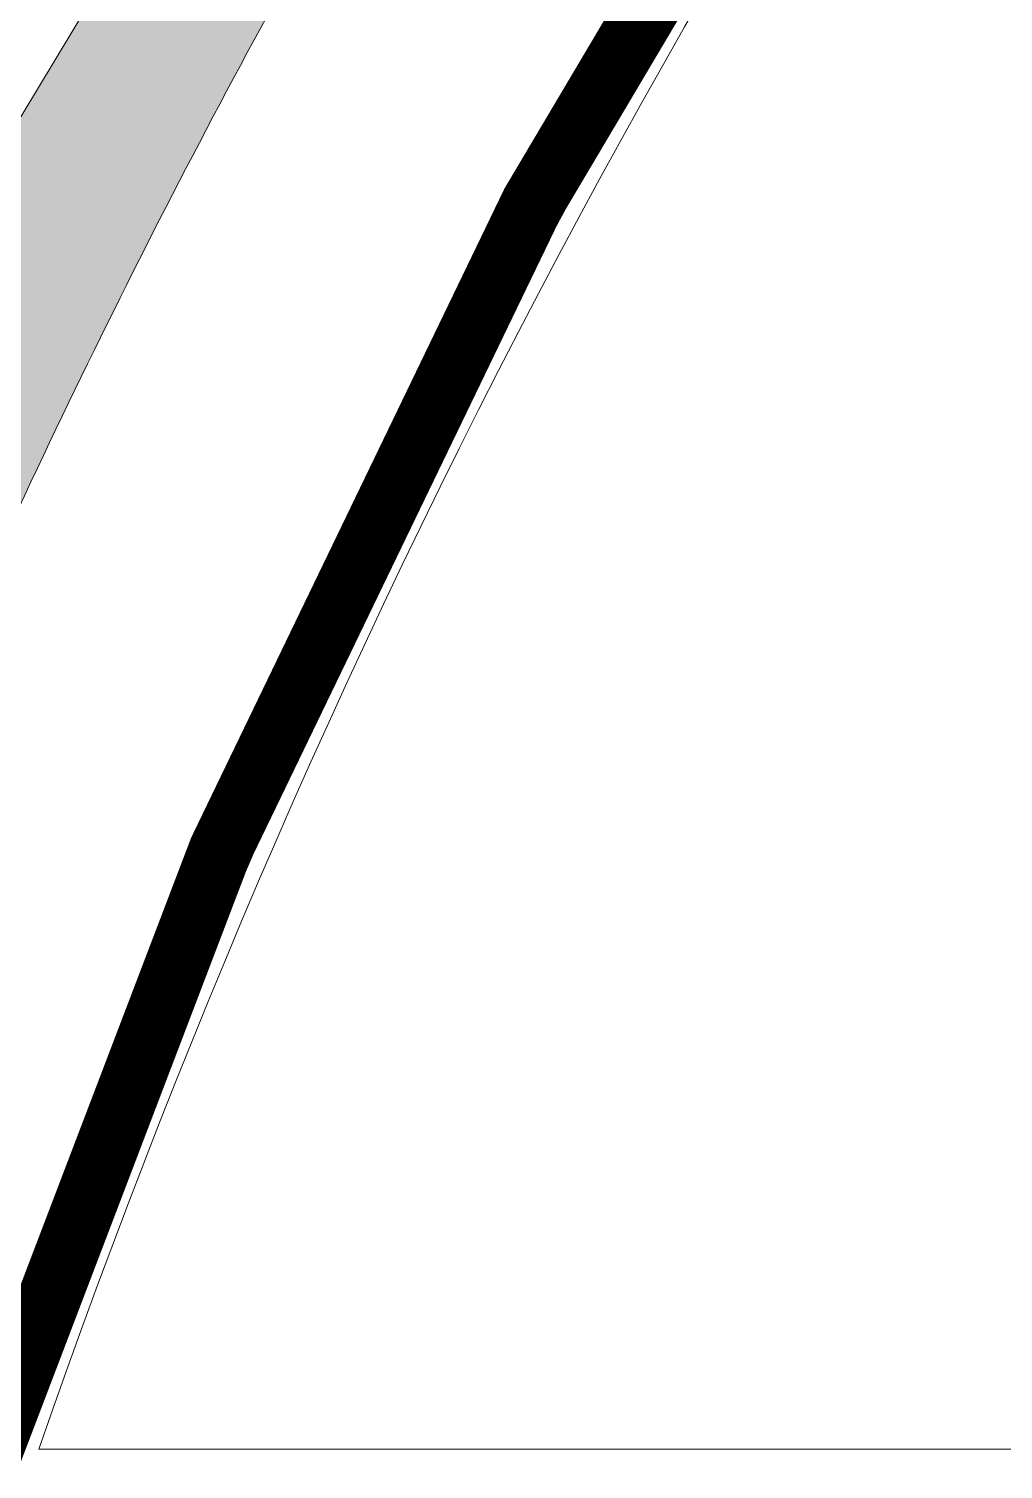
# Model space of a CAD drawing. Header units: centimetres. Extents: x 139057 to 200038, y 34824 to 80516.
# Drawn here: x 165620 to 166235, y 54437 to 55347 of the extents above; entities that cross this region are included whole.
import ezdxf

# ---------------------------------------------------------------- set-up
doc = ezdxf.new("R2010")
doc.units = ezdxf.units.CM
doc.header["$LTSCALE"] = 100
doc.linetypes.add('TRATTO-PUNTO', pattern=[1, 0.5, -0.25, 0, -0.25])
doc.layers.add('410_STRUTTURE_001-AM_0', color=7, linetype='Continuous', lineweight=0)
doc.layers.add('430_TAVOLATI_001-AM_0', color=3, linetype='Continuous', lineweight=0)
doc.layers.add('_retini_strutture', color=7, linetype='Continuous')
doc.layers.add('_s_09_Perimetro_proprietà', color=40, linetype='Continuous')

msp = doc.modelspace()

# ---------------------------------------------------------------- hatches: boundary and pattern name
at = {"layer": '_retini_strutture'}
msp.add_hatch(color=256, dxfattribs=at).paths.add_polyline_path([(165667.87, 55379.26), (165500.93, 55480.02), (165490.59, 55462.9), (165657.54, 55362.14), (165520.6, 55135.26), (165353.65, 55236.03), (165338.15, 55210.34), (165613.69, 55044.03, -0.027334), (165890.02, 55563.46, -0.026535), (166220.47, 56050.23), (165945.34, 56216.3), (165929.83, 56190.62), (166096.78, 56089.85), (165959.84, 55862.97), (165792.89, 55963.74), (165782.56, 55946.62), (165949.5, 55845.85)])

# ---------------------------------------------------------------- linework, layer by layer
at = {"layer": '410_STRUTTURE_001-AM_0', "elevation": 0}
msp.add_lwpolyline([(165945.46, 56216.02), (165929.95, 56190.34), (166096.9, 56089.56), (165959.95, 55862.69), (165793.01, 55963.47), (165782.67, 55946.34), (165949.61, 55845.57), (165667.96, 55378.99), (165501.02, 55479.76), (165490.68, 55462.64), (165657.63, 55361.87), (165520.68, 55135), (165353.74, 55235.77), (165338.23, 55210.09), (165613.51, 55043.91, -0.026829), (165890.12, 55563.18, -0.026829), (166220.74, 56049.85)], format="xyb", close=True, dxfattribs=at)
at = {"layer": '430_TAVOLATI_001-AM_0'}
msp.add_line((166556.34, 54450.04, 0), (165626.37, 54450.04, 0), dxfattribs=at)
for radius, start, end in [(5313.09, 142.00115, 171.35052), (5293.09, 141.9324, 171.26488), (5283.09, 141.89788, 160.93698)]:
    msp.add_arc((170619.73, 52724.54, 0), radius, start, end, dxfattribs=at)
at = {"layer": '_s_09_Perimetro_proprietà', "linetype": 'TRATTO-PUNTO', "ltscale": 200, "const_width": 40, "elevation": 0}
msp.add_lwpolyline([(165367.07, 53523.58, -0.128765), (166432.89, 55995.52), (166450.11, 56355.57), (166513.79, 56428.4), (166644.15, 56567), (166779.21, 56701.01), (166870.36, 56786.55), (166968.74, 56858.73), (167073.1, 56921.96), (167182.41, 56975.64), (167296.01, 57019.49), (167429.04, 57050.38), (167462.97, 57004.98), (168095.64, 57004.94, 0.140275), (168375.65, 57136.35), (168535.34, 57602.06)], format="xyb", dxfattribs=at)

doc.saveas('drawing.dxf')
